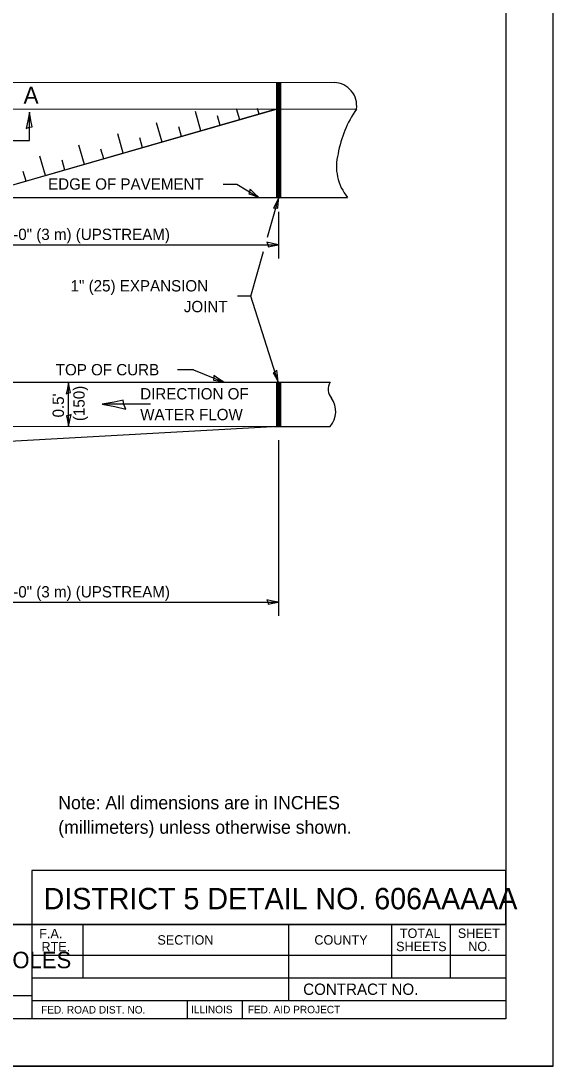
# Model space of a CAD drawing. Extents: x 99512 to 100192, y 99869 to 100309.
# Drawn here: x 100079.6 to 100192.5, y 99868.6 to 100090.2 of the extents above; entities that cross this region are included whole.
import ezdxf

# ---------------------------------------------------------------- set-up
doc = ezdxf.new("R2010")
doc.units = 0
for name, color, linetype in [('Design_PR_Back of Gutter or Curb line', 7, 'Continuous'), ('Design_PR_Roadway Dimensions', 7, 'Continuous'), ('Design_PR_Roadway Notes', 7, 'Continuous'), ('Level 43', 7, 'Continuous'), ('Level 46', 7, 'Continuous'), ('Level 53', 7, 'Continuous'), ('Sheets_50 Reference Boundary', 7, 'Continuous'), ('Sheets_General Details', 7, 'Continuous'), ('Sheets_Printer Plotting Border', 7, 'Continuous'), ('Stage_Construction Traffic Control', 7, 'Continuous')]:
    doc.layers.add(name, color=color, linetype=linetype)

msp = doc.modelspace()

# ---------------------------------------------------------------- linework, layer by layer
at = {"layer": 'Design_PR_Back of Gutter or Curb line'}
for p, q in [((99971.54, 100077.28), (100146.07, 100077.17)), ((99966.85, 100071.66), (100150.76, 100071.54)), ((99968.71, 100052.89), (100148.9, 100052.78)), ((99970.46, 100013.73), (100145.2, 100013.62)), ((100134.24, 100004.23), (100070.41, 100000.71)), ((100133.21, 100004.24), (100145.16, 100004.24))]:
    msp.add_line(p, q, dxfattribs=at)
for centre, radius, start, end in [((100145.92, 100072.27), 4.9, 351.466, 88.2281), ((100170.51, 100057.88), 24.01, 145.3081, 169.9192), ((100156.94, 100059.41), 10.42, 165.1701, 219.5055), ((100147.4, 100012.12), 2.66, 145.6045, 223.7643), ((100141.42, 100007.44), 4.95, 319.709, 34.9896)]:
    msp.add_arc(centre, radius, start, end, dxfattribs=at)
at = {"layer": 'Design_PR_Roadway Notes'}
for p, q in [((100081.42, 100064.87), (100081.42, 100070.89)), ((100073.24, 100064.87), (100081.42, 100064.87)), ((100122.51, 100055.65), (100125.4, 100055.65)), ((100125.4, 100055.65), (100130.06, 100052.79)), ((100131.93, 100044.36), (100134.34, 100052.79)), ((100128.37, 100031.87), (100131.06, 100041.32)), ((100128.37, 100031.87), (100125.53, 100031.87)), ((100134.17, 100013.61), (100128.37, 100031.87)), ((100116.24, 100016.28), (100112.8, 100016.28)), ((100116.24, 100016.28), (100122.65, 100013.63)), ((100107.12, 100008.98), (100096.87, 100008.98))]:
    msp.add_line(p, q, dxfattribs=at)
for points in [[(100080.69, 100067.4), (100081.36, 100067.68), (100082, 100067.79), (100081.72, 100069.14), (100081.42, 100070.89), (100081.08, 100069.03)], [(100128.2, 100054.54), (100128.12, 100054.03), (100127.95, 100053.59), (100128.88, 100053.26), (100130.06, 100052.79), (100129.05, 100053.69)], [(100133.15, 100050.53), (100133.67, 100050.59), (100134.13, 100050.54), (100134.2, 100051.53), (100134.34, 100052.79), (100133.74, 100051.57)], [(100133.91, 100016.15), (100133.52, 100015.81), (100133.1, 100015.6), (100133.59, 100014.74), (100134.17, 100013.61), (100134, 100014.96)], [(100120.54, 100015.07), (100120.54, 100014.55), (100120.44, 100014.09), (100121.41, 100013.91), (100122.65, 100013.63), (100121.51, 100014.37)], [(100101.87, 100007.94), (100101.47, 100008.9), (100101.31, 100009.82), (100099.37, 100009.42), (100096.87, 100008.98), (100099.54, 100008.5)]]:
    msp.add_lwpolyline(points, close=True, dxfattribs=at)
at = {"layer": 'Level 43'}
for p, q in [((100134.26, 100049.74), (100134.26, 100039.89)), ((100058.8, 100042.78), (100134.26, 100042.78)), ((100089.73, 100004.27), (100089.73, 100013.65)), ((100134.26, 100001.36), (100134.26, 99964.11)), ((100057.8, 99966.99), (100134.26, 99966.99))]:
    msp.add_line(p, q, dxfattribs=at)
for points in [[(100131.76, 100043.3), (100131.96, 100042.82), (100132.04, 100042.36), (100133.01, 100042.56), (100134.26, 100042.78), (100132.93, 100043.02)], [(100089.2, 100011.15), (100089.68, 100011.36), (100090.15, 100011.44), (100089.94, 100012.4), (100089.73, 100013.65), (100089.48, 100012.32)], [(100090.25, 100006.77), (100089.77, 100006.57), (100089.31, 100006.49), (100089.51, 100005.52), (100089.73, 100004.27), (100089.97, 100005.6)], [(100131.76, 99967.52), (100131.96, 99967.04), (100132.04, 99966.58), (100133.01, 99966.78), (100134.26, 99966.99), (100132.93, 99967.24)]]:
    msp.add_lwpolyline(points, close=True, dxfattribs=at)
at = {"layer": 'Level 46'}
msp.add_line((100070.32, 100004.28), (100145.16, 100004.24), dxfattribs=at)
at = {"layer": 'Level 53'}
for p, q in [((100134.26, 100071.63), (100068.81, 100052.83)), ((100133.97, 100071.55), (100068.81, 100052.83)), ((100126.02, 100069.27), (100125.35, 100071.61)), ((100130.14, 100070.45), (100129.8, 100071.63)), ((100117.78, 100066.9), (100116.6, 100071.02)), ((100121.9, 100068.08), (100121.31, 100070.14)), ((100109.55, 100064.53), (100108.36, 100068.65)), ((100113.66, 100065.72), (100113.07, 100067.78)), ((100101.31, 100062.16), (100100.13, 100066.28)), ((100105.42, 100063.35), (100104.83, 100065.41)), ((100093.07, 100059.8), (100091.89, 100063.92)), ((100097.19, 100060.99), (100096.59, 100063.05)), ((100084.83, 100057.43), (100083.65, 100061.55)), ((100088.95, 100058.62), (100088.36, 100060.68)), ((100080.71, 100056.26), (100080.12, 100058.32))]:
    msp.add_line(p, q, dxfattribs=at)
at = {"layer": 'Sheets_50 Reference Boundary'}
msp.add_lwpolyline([(99552.47, 100298.64), (100182.47, 100298.64), (100182.47, 99898.64), (99552.47, 99898.64)], close=True, dxfattribs=at)
at = {"layer": 'Sheets_General Details'}
for p, q in [((100192.47, 99868.64), (100192.47, 100308.64)), ((99552.47, 99898.64), (100182.47, 99898.64)), ((100081.96, 99898.64), (100081.96, 99878.64)), ((100092.76, 99898.64), (100092.76, 99887.34)), ((100136.36, 99898.64), (100136.36, 99882.54)), ((100158.2, 99898.64), (100158.2, 99887.34)), ((100170.62, 99898.64), (100170.62, 99887.34)), ((100081.96, 99892.14), (100182.47, 99892.14)), ((100081.96, 99887.34), (100182.47, 99887.34)), ((99927.96, 99883.64), (100081.96, 99883.64)), ((100081.96, 99882.54), (100182.47, 99882.54)), ((100114.9, 99882.54), (100114.9, 99878.64)), ((100126.5, 99882.54), (100126.5, 99878.64)), ((100192.47, 99868.64), (99512.47, 99868.64))]:
    msp.add_line(p, q, dxfattribs=at)
for points in [[(99552.47, 100298.64), (100182.47, 100298.64), (100182.47, 99878.64), (99552.47, 99878.64)], [(100081.96, 99898.64), (100182.47, 99898.64), (100182.47, 99910.13), (100081.96, 99910.13)]]:
    msp.add_lwpolyline(points, close=True, dxfattribs=at)
at = {"layer": 'Sheets_Printer Plotting Border'}
msp.add_lwpolyline([(99512.47, 99868.64), (100192.47, 99868.64), (100192.47, 100308.64), (99512.47, 100308.64)], close=True, dxfattribs=at)
at = {"layer": 'Stage_Construction Traffic Control'}
for p, q in [((100133.83, 100077.18), (100133.83, 100052.79)), ((100133.85, 100077.18), (100133.85, 100052.79)), ((100133.87, 100077.18), (100133.87, 100052.79)), ((100133.88, 100077.18), (100133.88, 100052.79)), ((100133.9, 100077.18), (100133.9, 100052.79)), ((100133.92, 100077.18), (100133.92, 100052.79)), ((100133.94, 100077.18), (100133.94, 100052.79)), ((100133.95, 100077.18), (100133.95, 100052.79)), ((100133.97, 100077.18), (100133.97, 100052.79)), ((100133.99, 100077.18), (100133.99, 100052.79)), ((100134, 100077.18), (100134, 100052.79)), ((100134.02, 100077.18), (100134.02, 100052.79)), ((100134.04, 100077.18), (100134.04, 100052.79)), ((100134.06, 100077.18), (100134.06, 100052.79)), ((100134.07, 100077.18), (100134.07, 100052.79)), ((100134.09, 100077.18), (100134.09, 100052.79)), ((100134.11, 100077.18), (100134.11, 100052.79)), ((100134.12, 100077.18), (100134.12, 100052.79)), ((100134.14, 100077.18), (100134.14, 100052.79)), ((100134.16, 100077.18), (100134.16, 100052.79)), ((100134.18, 100077.18), (100134.18, 100052.79)), ((100134.19, 100077.18), (100134.19, 100052.79)), ((100134.21, 100077.18), (100134.21, 100052.79)), ((100134.23, 100077.18), (100134.23, 100052.79)), ((100134.24, 100077.18), (100134.24, 100052.79)), ((100134.26, 100077.18), (100134.26, 100052.79)), ((100134.28, 100077.18), (100134.28, 100052.79)), ((100134.3, 100077.18), (100134.3, 100052.79)), ((100134.31, 100077.18), (100134.31, 100052.79)), ((100134.33, 100077.18), (100134.33, 100052.79)), ((100134.35, 100077.18), (100134.35, 100052.79)), ((100134.36, 100077.18), (100134.36, 100052.79)), ((100134.38, 100077.18), (100134.38, 100052.79)), ((100134.4, 100077.18), (100134.4, 100052.79)), ((100134.42, 100077.18), (100134.42, 100052.79)), ((100134.43, 100077.18), (100134.43, 100052.79)), ((100134.45, 100077.18), (100134.45, 100052.79)), ((100134.47, 100077.18), (100134.47, 100052.79)), ((100134.48, 100077.18), (100134.48, 100052.79)), ((100134.5, 100077.18), (100134.5, 100052.79)), ((100134.52, 100077.18), (100134.52, 100052.79)), ((100134.54, 100077.18), (100134.54, 100052.79)), ((100134.55, 100077.18), (100134.55, 100052.79)), ((100134.57, 100077.18), (100134.57, 100052.79)), ((100134.59, 100077.18), (100134.59, 100052.79)), ((100134.6, 100077.18), (100134.6, 100052.79)), ((100134.62, 100077.18), (100134.62, 100052.79)), ((100134.64, 100077.18), (100134.64, 100052.79)), ((100134.66, 100077.18), (100134.66, 100052.79)), ((100134.67, 100077.18), (100134.67, 100052.79)), ((100134.69, 100077.18), (100134.69, 100052.79)), ((100133.85, 100071.55), (100133.85, 100052.79)), ((100133.87, 100071.55), (100133.87, 100052.79)), ((100133.88, 100071.55), (100133.88, 100052.79)), ((100133.9, 100071.55), (100133.9, 100052.79)), ((100133.92, 100071.55), (100133.92, 100052.79)), ((100133.94, 100071.55), (100133.94, 100052.79)), ((100133.95, 100071.55), (100133.95, 100052.79)), ((100133.97, 100071.55), (100133.97, 100052.79)), ((100133.99, 100071.55), (100133.99, 100052.79)), ((100134, 100071.55), (100134, 100052.79)), ((100134.02, 100071.55), (100134.02, 100052.79)), ((100134.04, 100071.55), (100134.04, 100052.79)), ((100134.06, 100071.55), (100134.06, 100052.79)), ((100134.07, 100071.55), (100134.07, 100052.79)), ((100134.09, 100071.55), (100134.09, 100052.79)), ((100134.11, 100071.55), (100134.11, 100052.79)), ((100134.12, 100071.55), (100134.12, 100052.79)), ((100134.14, 100071.55), (100134.14, 100052.79)), ((100134.16, 100071.55), (100134.16, 100052.79)), ((100134.18, 100071.55), (100134.18, 100052.79)), ((100134.19, 100071.55), (100134.19, 100052.79)), ((100134.21, 100071.55), (100134.21, 100052.79)), ((100134.23, 100071.55), (100134.23, 100052.79)), ((100134.24, 100071.55), (100134.24, 100052.79)), ((100134.26, 100071.55), (100134.26, 100052.79)), ((100134.28, 100071.55), (100134.28, 100052.79)), ((100134.3, 100071.55), (100134.3, 100052.79)), ((100134.31, 100071.55), (100134.31, 100052.79)), ((100134.33, 100071.55), (100134.33, 100052.79)), ((100134.35, 100071.55), (100134.35, 100052.79)), ((100134.36, 100071.55), (100134.36, 100052.79)), ((100134.38, 100071.55), (100134.38, 100052.79)), ((100134.4, 100071.55), (100134.4, 100052.79)), ((100134.42, 100071.55), (100134.42, 100052.79)), ((100134.43, 100071.55), (100134.43, 100052.79)), ((100134.45, 100071.55), (100134.45, 100052.79)), ((100134.47, 100071.55), (100134.47, 100052.79)), ((100134.48, 100071.55), (100134.48, 100052.79)), ((100134.5, 100071.55), (100134.5, 100052.79)), ((100134.52, 100071.55), (100134.52, 100052.79)), ((100134.54, 100071.55), (100134.54, 100052.79)), ((100134.55, 100071.55), (100134.55, 100052.79)), ((100134.57, 100071.55), (100134.57, 100052.79)), ((100134.59, 100071.55), (100134.59, 100052.79)), ((100134.6, 100071.55), (100134.6, 100052.79)), ((100134.62, 100071.55), (100134.62, 100052.79)), ((100134.64, 100071.55), (100134.64, 100052.79)), ((100134.66, 100071.55), (100134.66, 100052.79)), ((100134.67, 100071.55), (100134.67, 100052.79)), ((100133.83, 100013.62), (100133.83, 100004.24)), ((100133.85, 100013.62), (100133.85, 100004.24)), ((100133.87, 100013.62), (100133.87, 100004.24)), ((100133.88, 100013.62), (100133.88, 100004.24)), ((100133.9, 100013.62), (100133.9, 100004.24)), ((100133.92, 100013.62), (100133.92, 100004.24)), ((100133.94, 100013.62), (100133.94, 100004.24)), ((100133.95, 100013.62), (100133.95, 100004.24)), ((100133.97, 100013.62), (100133.97, 100004.24)), ((100133.99, 100013.62), (100133.99, 100004.24)), ((100134, 100013.62), (100134, 100004.24)), ((100134.02, 100013.62), (100134.02, 100004.24)), ((100134.04, 100013.62), (100134.04, 100004.24)), ((100134.06, 100013.62), (100134.06, 100004.24)), ((100134.07, 100013.62), (100134.07, 100004.24)), ((100134.09, 100013.62), (100134.09, 100004.24)), ((100134.11, 100013.62), (100134.11, 100004.24)), ((100134.12, 100013.62), (100134.12, 100004.24)), ((100134.14, 100013.62), (100134.14, 100004.24)), ((100134.16, 100013.62), (100134.16, 100004.24)), ((100134.18, 100013.62), (100134.18, 100004.24)), ((100134.19, 100013.62), (100134.19, 100004.24)), ((100134.21, 100013.62), (100134.21, 100004.24)), ((100134.23, 100013.62), (100134.23, 100004.24)), ((100134.24, 100013.62), (100134.24, 100004.24)), ((100134.26, 100013.62), (100134.26, 100004.24)), ((100134.28, 100013.62), (100134.28, 100004.24)), ((100134.3, 100013.62), (100134.3, 100004.24)), ((100134.31, 100013.62), (100134.31, 100004.24)), ((100134.33, 100013.62), (100134.33, 100004.24)), ((100134.35, 100013.62), (100134.35, 100004.24)), ((100134.36, 100013.62), (100134.36, 100004.24)), ((100134.38, 100013.62), (100134.38, 100004.24)), ((100134.4, 100013.62), (100134.4, 100004.24)), ((100134.42, 100013.62), (100134.42, 100004.24)), ((100134.43, 100013.62), (100134.43, 100004.24)), ((100134.45, 100013.62), (100134.45, 100004.24)), ((100134.47, 100013.62), (100134.47, 100004.24)), ((100134.48, 100013.62), (100134.48, 100004.24)), ((100134.5, 100013.62), (100134.5, 100004.24)), ((100134.52, 100013.62), (100134.52, 100004.24)), ((100134.54, 100013.62), (100134.54, 100004.24)), ((100134.55, 100013.62), (100134.55, 100004.24)), ((100134.57, 100013.62), (100134.57, 100004.24)), ((100134.59, 100013.62), (100134.59, 100004.24)), ((100134.6, 100013.62), (100134.6, 100004.24)), ((100134.62, 100013.62), (100134.62, 100004.24)), ((100134.64, 100013.62), (100134.64, 100004.24)), ((100134.66, 100013.62), (100134.66, 100004.24)), ((100134.67, 100013.62), (100134.67, 100004.24)), ((100134.69, 100013.62), (100134.69, 100004.24))]:
    msp.add_line(p, q, dxfattribs=at)

# ---------------------------------------------------------------- texts
at = {"layer": 'Design_PR_Roadway Dimensions'}
for p in [(100073.8, 100043.78), (100073.8, 99968)]:
    msp.add_text('10\'-0" (3 m) (UPSTREAM)', height=2.4, dxfattribs=at).set_placement(p)
for s, p in [('(150)', (100093.13, 100005.39)), ("0.5'", (100088.73, 100006.16))]:
    msp.add_text(s, height=2.4, rotation=90, dxfattribs=at).set_placement(p)
at = {"layer": 'Design_PR_Roadway Notes'}
for s, height, p in [('A', 3.6, (100080.16, 100072.66)), ('EDGE OF PAVEMENT', 2.4, (100085.38, 100054.45)), ('1" (25) EXPANSION', 2.4, (100090.16, 100032.87)), ('JOINT', 2.4, (100114.16, 100028.47)), ('TOP OF CURB', 2.4, (100087, 100015.09)), ('DIRECTION OF', 2.4, (100104.91, 100009.98)), ('WATER FLOW', 2.4, (100104.91, 100005.58))]:
    msp.add_text(s, height=height, dxfattribs=at).set_placement(p)
at = {"layer": 'Sheets_General Details'}
for s, height, p in [('Note: All dimensions are in INCHES', 2.8003, (100087.53, 99923.1)), ('(millimeters) unless otherwise shown.', 2.8003, (100087.53, 99917.9)), ('DISTRICT 5 DETAIL NO. 606AAAAA   ', 4.5381, (100084.42, 99901.88)), ('F.A.', 2, (100083.5, 99895.74)), ('SECTION', 2, (100108.56, 99894.39)), ('COUNTY', 2, (100141.85, 99894.39)), ('TOTAL', 2, (100159.97, 99895.81)), ('SHEET', 2, (100172.26, 99895.81)), ('RTE.', 2, (100083.97, 99892.94)), ('SHEETS', 2, (100159.18, 99893.01)), ('NO.', 2, (100174.47, 99893.01)), ('GUTTER DEPRESSION AT INLETS, CATCH BASINS AND MANHOLES', 3.5, (99938.15, 99889.39)), ('CONTRACT NO.      ', 2.4, (100139.47, 99883.74)), ('FED. ROAD DIST. NO.  ', 1.6, (100083.89, 99879.79)), ('ILLINOIS', 1.6, (100115.69, 99879.83)), ('FED. AID PROJECT', 1.6, (100127.72, 99879.83))]:
    msp.add_text(s, height=height, dxfattribs=at).set_placement(p)

doc.saveas('drawing.dxf')
